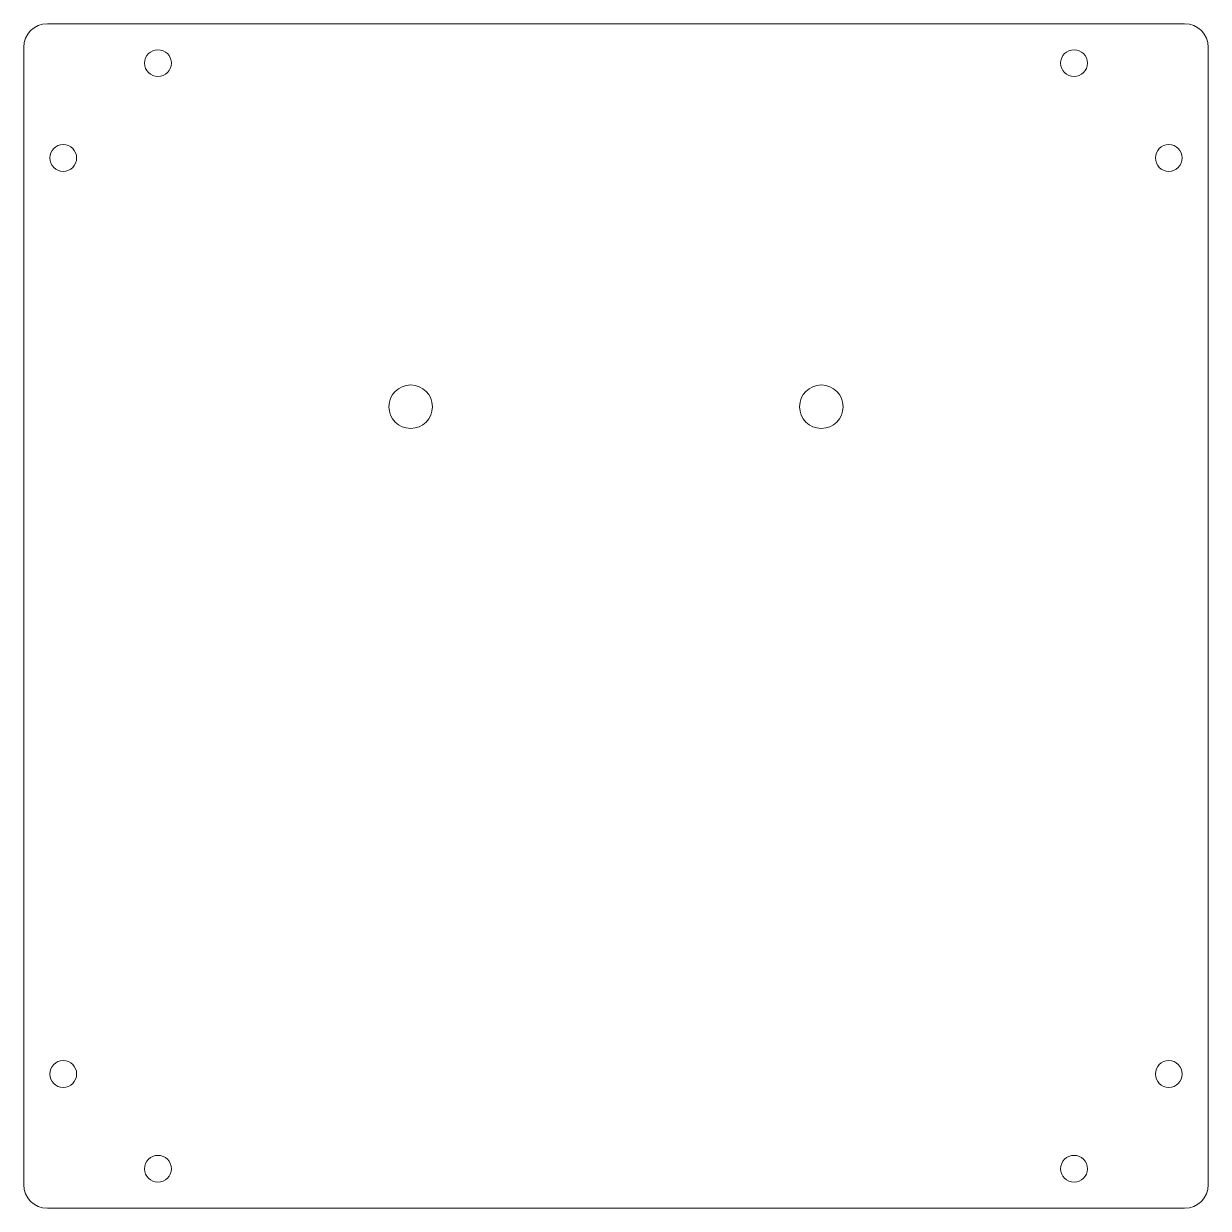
# Model space of a CAD drawing. Header units: millimetres. Extents: x 12 to 162, y 31 to 181.
import ezdxf

# ---------------------------------------------------------------- set-up
doc = ezdxf.new("R2010")
doc.units = ezdxf.units.MM
doc.layers.add('VISIBLE', color=7, linetype='Continuous', lineweight=0)

msp = doc.modelspace()

# ---------------------------------------------------------------- linework, layer by layer
at = {"layer": 'VISIBLE'}
for p, q in [((14.75, 180.94), (158.75, 180.94)), ((11.75, 33.94), (11.75, 177.94)), ((161.75, 177.94), (161.75, 33.94)), ((158.75, 30.94), (14.75, 30.94))]:
    msp.add_line(p, q, dxfattribs=at)
for centre, radius in [((28.75, 175.94), 1.7), ((144.75, 175.94), 1.7), ((16.75, 163.94), 1.7), ((156.75, 163.94), 1.7), ((60.75, 132.44), 2.75), ((112.75, 132.44), 2.75), ((16.75, 47.94), 1.7), ((156.75, 47.94), 1.7), ((28.75, 35.94), 1.7), ((144.75, 35.94), 1.7)]:
    msp.add_circle(centre, radius, dxfattribs=at)
for centre, start, end in [((14.75, 177.94), 90, 180), ((158.75, 177.94), 0, 90), ((14.75, 33.94), 180, 270), ((158.75, 33.94), 270, 0)]:
    msp.add_arc(centre, 3, start, end, dxfattribs=at)

doc.saveas('drawing.dxf')
